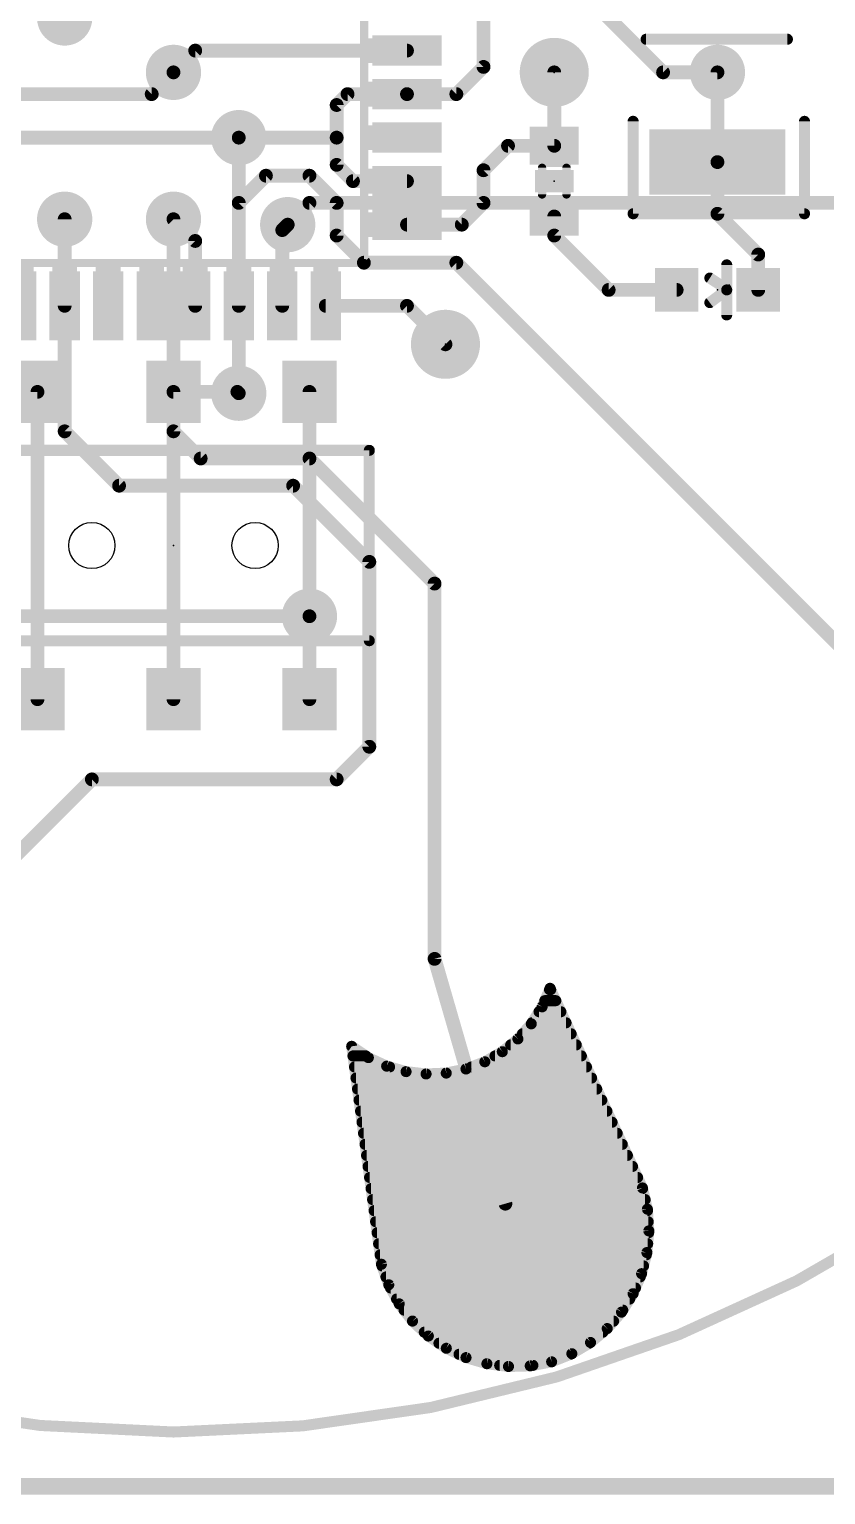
# Model space of a CAD drawing. Extents: x -26.2 to 26.2, y -26.2 to 26.2.
# Drawn here: x -2.65 to 11.99, y -26.15 to 0.79 of the extents above; entities that cross this region are included whole.
import ezdxf

# ---------------------------------------------------------------- set-up
doc = ezdxf.new("R2010")
doc.units = 0
for name, color, linetype in [('1', 12, 'CONTINUOUS'), ('16', 132, 'CONTINUOUS'), ('17', 110, 'CONTINUOUS'), ('18', 110, 'CONTINUOUS'), ('20', 53, 'CONTINUOUS'), ('21', 41, 'CONTINUOUS'), ('23', 53, 'CONTINUOUS'), ('24', 53, 'CONTINUOUS'), ('51', 53, 'CONTINUOUS')]:
    doc.layers.add(name, color=color, linetype=linetype)

# ---------------------------------------------------------------- blocks, each defined once
blk = doc.blocks.new('RECT')
blk.add_solid([(-0.5, -0.5), (0.5, -0.5), (-0.5, 0.5), (0.5, 0.5)])
blk = doc.blocks.new('PIE')
at = {"const_width": 0.5}
blk.add_lwpolyline([(0, -0.25, 1), (0, 0.25, 1), (0, -0.25)], format="xyb", dxfattribs=at)
blk = doc.blocks.new('ROUNDP')
at = {"const_width": 0.5}
blk.add_lwpolyline([(0, -0.25, 1), (0, 0.25, 1), (0, -0.25)], format="xyb", dxfattribs=at)
blk = doc.blocks.new('ROUNDV')
at = {"const_width": 0.5}
blk.add_lwpolyline([(0, -0.25, 1), (0, 0.25, 1), (0, -0.25)], format="xyb", dxfattribs=at)

msp = doc.modelspace()

# ---------------------------------------------------------------- linework, layer by layer
at = {"layer": '1'}
for points, const_width in [([(5.7, 0.1), (5.7, 2.2)], 0.254), ([(7.65, 1.35), (9, 0)], 0.254), ([(0, 0), (0.4, 0.4)], 0.254), ([(0.4, 0.4), (4.2926, 0.4)], 0.254), ([(0, 0), (-0.4, -0.4)], 0.254), ([(5.2, -0.4), (5.7, 0.1)], 0.254), ([(7, -1.35), (7, 0)], 0.254), ([(9, 0), (10, 0)], 0.254), ([(10, 0), (10, -1.65)], 0.254), ([(-0.4, -0.4), (-3, -0.4)], 0.254), ([(3, -0.6), (3.2, -0.4)], 0.254), ([(3, -1.2), (3, -0.6)], 0.254), ([(3.2, -0.4), (4.2926, -0.4)], 0.254), ([(4.2926, -0.4), (5.2, -0.4)], 0.254), ([(1.2, -1.2), (-4.2926, -1.2)], 0.254), ([(1.2, -1.2), (3, -1.2)], 0.254), ([(3, -1.2), (3, -1.7)], 0.254), ([(5.7, -1.8), (6.15, -1.35)], 0.254), ([(6.15, -1.35), (7, -1.35)], 0.254), ([(3, -1.7), (3.3, -2)], 0.254), ([(10, -1.65), (10, -2.6)], 0.254), ([(1.7, -1.9), (1.2, -2.4)], 0.254), ([(2.5, -1.9), (1.7, -1.9)], 0.254), ([(2.5, -1.9), (3, -2.4)], 0.254), ([(3.3, -2), (4.2926, -2)], 0.254), ([(5.7, -2.4), (5.7, -1.8)], 0.254), ([(1.2, -2.4), (1.2, -4.2926)], 0.254), ([(3, -2.4), (3, -3)], 0.254), ([(5.3, -2.8), (5.7, -2.4)], 0.254), ([(-2, -4.2926), (-2, -2.7)], 0.254), ([(0.4, -3.1), (0, -2.7)], 0.254), ([(2.1, -2.8), (2, -2.9)], 0.254), ([(4.2926, -2.8), (5.3, -2.8)], 0.254), ([(7, -2.65), (7, -3)], 0.254), ([(10, -2.6), (10.75, -3.35)], 0.254), ([(2, -2.9), (2, -4.2926)], 0.254), ([(3, -3), (3.5, -3.5)], 0.254), ([(7, -3), (8, -4)], 0.254), ([(0.4, -4.2926), (0.4, -3.1)], 0.254), ([(10.75, -3.35), (10.75, -4)], 0.254), ([(3.5, -3.5), (5.2, -3.5)], 0.254), ([(5.2, -3.5), (12.9, -11.2)], 0.254), ([(8, -4), (9.25, -4)], 0.254), ([(4.2926, -4.2926), (2.8, -4.2926)], 0.254), ([(5, -5), (4.2926, -4.2926)], 0.254), ([(-2.5, -5.875), (-4.925, -5.875)], 0.254), ([(-2.5, -5.875), (-2.5, -11.525)], 0.254), ([(0, -5.875), (0, -11.525)], 0.254), ([(1.175, -5.875), (0, -5.875)], 0.254), ([(1.2, -5.9), (1.175, -5.875)], 0.254), ([(2.5, -10), (2.5, -5.875)], 0.254), ([(2.5, -10), (2.5, -11.525)], 0.254), ([(6.9232, -16.8414), (6.7769, -17.1821)], 0.2032), ([(6.8256, -17.0688), (7.0284, -17.0688)], 0.2032), ([(6.9129, -16.8656), (6.9344, -16.8656)], 0.2032), ([(8.6218, -20.5123), (6.9232, -16.8414)], 0.2032), ([(6.7769, -17.1821), (6.5781, -17.4951)], 0.2032), ([(6.7198, -17.272), (7.1225, -17.272)], 0.2032), ([(6.5781, -17.4951), (6.332, -17.7725)], 0.2032), ([(6.5908, -17.4752), (7.2165, -17.4752)], 0.2032), ([(6.332, -17.7725), (6.0448, -18.007)], 0.2032), ([(6.1983, -17.8816), (7.4045, -17.8816)], 0.2032), ([(6.4155, -17.6784), (7.3105, -17.6784)], 0.2032), ([(3.5828, -18.1162), (3.276, -17.908)], 0.2032), ([(3.276, -17.908), (3.8228, -21.9156)], 0.2032), ([(3.3001, -18.0848), (3.5366, -18.0848)], 0.2032), ([(3.9189, -18.2728), (3.5828, -18.1162)], 0.2032), ([(6.0448, -18.007), (5.7239, -18.1927)], 0.2032), ([(5.9104, -18.0848), (7.4986, -18.0848)], 0.2032), ([(3.3278, -18.288), (3.9727, -18.288)], 0.2032), ([(4.2757, -18.3738), (3.9189, -18.2728)], 0.2032), ([(4.644, -18.4166), (4.2757, -18.3738)], 0.2032), ([(5.0144, -18.4002), (4.644, -18.4166)], 0.2032), ([(5.3775, -18.3249), (5.0144, -18.4002)], 0.2032), ([(5.7239, -18.1927), (5.3775, -18.3249)], 0.2032), ([(5.4742, -18.288), (7.5926, -18.288)], 0.2032), ([(3.3555, -18.4912), (7.6866, -18.4912)], 0.2032), ([(3.3833, -18.6944), (7.7806, -18.6944)], 0.2032), ([(3.411, -18.8976), (7.8747, -18.8976)], 0.2032), ([(3.4387, -19.1008), (7.9687, -19.1008)], 0.2032), ([(3.4664, -19.304), (8.0627, -19.304)], 0.2032), ([(3.4942, -19.5072), (8.1567, -19.5072)], 0.2032), ([(3.5219, -19.7104), (8.2508, -19.7104)], 0.2032), ([(3.5496, -19.9136), (8.3448, -19.9136)], 0.2032), ([(3.5773, -20.1168), (8.4388, -20.1168)], 0.2032), ([(3.6051, -20.32), (8.5328, -20.32)], 0.2032), ([(3.6328, -20.5232), (8.6243, -20.5232)], 0.2032), ([(8.7113, -20.9023), (8.6218, -20.5123)], 0.2032), ([(3.6605, -20.7264), (8.6709, -20.7264)], 0.2032), ([(3.6882, -20.9296), (8.7131, -20.9296)], 0.2032), ([(8.7386, -21.3016), (8.7113, -20.9023)], 0.2032), ([(3.716, -21.1328), (8.7271, -21.1328)], 0.2032), ([(3.7437, -21.336), (8.7356, -21.336)], 0.2032), ([(8.7032, -21.7002), (8.7386, -21.3016)], 0.2032), ([(3.7714, -21.5392), (8.7175, -21.5392)], 0.2032), ([(3.7991, -21.7424), (8.6926, -21.7424)], 0.2032), ([(3.8228, -21.9156), (3.9575, -22.2924)], 0.2032), ([(8.6058, -22.0884), (8.7032, -21.7002)], 0.2032), ([(3.8335, -21.9456), (8.6417, -21.9456)], 0.2032), ([(3.9062, -22.1488), (8.5801, -22.1488)], 0.2032), ([(8.449, -22.4566), (8.6058, -22.0884)], 0.2032), ([(3.9575, -22.2924), (4.1496, -22.6435)], 0.2032), ([(3.9901, -22.352), (8.4935, -22.352)], 0.2032), ([(8.2364, -22.7957), (8.449, -22.4566)], 0.2032), ([(4.1013, -22.5552), (8.3872, -22.5552)], 0.2032), ([(4.1496, -22.6435), (4.3942, -22.9603)], 0.2032), ([(4.2383, -22.7584), (8.2598, -22.7584)], 0.2032), ([(4.3942, -22.9603), (4.6854, -23.2349)], 0.2032), ([(4.3956, -22.9616), (8.0919, -22.9616)], 0.2032), ([(7.9735, -23.0974), (8.2364, -22.7957)], 0.2032), ([(4.611, -23.1648), (7.893, -23.1648)], 0.2032), ([(4.6854, -23.2349), (5.0159, -23.4606)], 0.2032), ([(7.6666, -23.3543), (7.9735, -23.0974)], 0.2032), ([(4.8803, -23.368), (7.6437, -23.368)], 0.2032), ([(5.0159, -23.4606), (5.3776, -23.6317)], 0.2032), ([(7.3233, -23.56), (7.6666, -23.3543)], 0.2032), ([(5.2497, -23.5712), (7.2954, -23.5712)], 0.2032), ([(5.3776, -23.6317), (5.7617, -23.7442)], 0.2032), ([(5.7617, -23.7442), (6.1587, -23.7952)], 0.2032), ([(5.9965, -23.7744), (6.6072, -23.7744)], 0.2032), ([(6.1587, -23.7952), (6.5587, -23.7835)], 0.2032), ([(6.5587, -23.7835), (6.952, -23.7094)], 0.2032), ([(6.952, -23.7094), (7.3233, -23.56)], 0.2032)]:
    msp.add_lwpolyline(points, dxfattribs=dict(at, const_width=const_width))
for points, const_width in [([(0.4, 0.4635, 1), (0.4, 0.3365)], 0.127), ([(0.4449, 0.3551, 1), (0.3551, 0.4449)], 0.127), ([(4.2926, 0.3365, 1), (4.2926, 0.4635)], 0.127), ([(-0.0449, 0.0449, 1), (0.0449, -0.0449)], 0.127), ([(0.0449, -0.0449, 1), (-0.0449, 0.0449)], 0.127), ([(5.6365, 0.1, 1), (5.7635, 0.1)], 0.127), ([(5.7449, 0.0551, 1), (5.6551, 0.1449)], 0.127), ([(7.0635, 0, 1), (6.9365, 0)], 0.127), ([(9, 0.0635, 1), (9, -0.0635)], 0.127), ([(8.9551, -0.0449, 1), (9.0449, 0.0449)], 0.127), ([(10.0635, 0, 1), (9.9365, 0)], 0.127), ([(10, -0.0635, 1), (10, 0.0635)], 0.127), ([(-0.4449, -0.3551, 1), (-0.3551, -0.4449)], 0.127), ([(-0.4, -0.4635, 1), (-0.4, -0.3365)], 0.127), ([(3.0635, -0.6, 1), (2.9365, -0.6)], 0.127), ([(2.9551, -0.5551, 1), (3.0449, -0.6449)], 0.127), ([(3.2, -0.3365, 1), (3.2, -0.4635)], 0.127), ([(3.2449, -0.4449, 1), (3.1551, -0.3551)], 0.127), ([(4.2926, -0.3365, 1), (4.2926, -0.4635)], 0.127), ([(4.2926, -0.4635, 1), (4.2926, -0.3365)], 0.127), ([(5.1551, -0.3551, 1), (5.2449, -0.4449)], 0.127), ([(5.2, -0.4635, 1), (5.2, -0.3365)], 0.127), ([(1.2, -1.1365, 1), (1.2, -1.2635)], 0.127), ([(1.2, -1.2635, 1), (1.2, -1.1365)], 0.127), ([(3.0635, -1.2, 1), (2.9365, -1.2)], 0.127), ([(3, -1.2635, 1), (3, -1.1365)], 0.127), ([(2.9365, -1.2, 1), (3.0635, -1.2)], 0.127), ([(6.15, -1.2865, 1), (6.15, -1.4135)], 0.127), ([(6.1949, -1.3949, 1), (6.1051, -1.3051)], 0.127), ([(6.9365, -1.35, 1), (7.0635, -1.35)], 0.127), ([(7, -1.4135, 1), (7, -1.2865)], 0.127), ([(3.0449, -1.6551, 1), (2.9551, -1.7449)], 0.127), ([(10.0635, -1.65, 1), (9.9365, -1.65)], 0.127), ([(9.9365, -1.65, 1), (10.0635, -1.65)], 0.127), ([(1.7, -1.8365, 1), (1.7, -1.9635)], 0.127), ([(1.7449, -1.9449, 1), (1.6551, -1.8551)], 0.127), ([(2.5449, -1.8551, 1), (2.4551, -1.9449)], 0.127), ([(2.5, -1.9635, 1), (2.5, -1.8365)], 0.127), ([(2.9365, -1.7, 1), (3.0635, -1.7)], 0.127), ([(3.3, -1.9365, 1), (3.3, -2.0635)], 0.127), ([(4.2926, -2.0635, 1), (4.2926, -1.9365)], 0.127), ([(5.7635, -1.8, 1), (5.6365, -1.8)], 0.127), ([(5.6551, -1.7551, 1), (5.7449, -1.8449)], 0.127), ([(3.2551, -2.0449, 1), (3.3449, -1.9551)], 0.127), ([(1.2635, -2.4, 1), (1.1365, -2.4)], 0.127), ([(1.1551, -2.3551, 1), (1.2449, -2.4449)], 0.127), ([(3.0635, -2.4, 1), (2.9365, -2.4)], 0.127), ([(2.9551, -2.4449, 1), (3.0449, -2.3551)], 0.127), ([(5.6365, -2.4, 1), (5.7635, -2.4)], 0.127), ([(5.7449, -2.4449, 1), (5.6551, -2.3551)], 0.127), ([(-1.9365, -2.7, 1), (-2.0635, -2.7)], 0.127), ([(0.0449, -2.6551, 1), (-0.0449, -2.7449)], 0.127), ([(2.1449, -2.8449, 1), (2.0551, -2.7551)], 0.127), ([(4.2926, -2.7365, 1), (4.2926, -2.8635)], 0.127), ([(5.2551, -2.7551, 1), (5.3449, -2.8449)], 0.127), ([(5.3, -2.8635, 1), (5.3, -2.7365)], 0.127), ([(7.0635, -2.65, 1), (6.9365, -2.65)], 0.127), ([(10.0449, -2.5551, 1), (9.9551, -2.6449)], 0.127), ([(9.9365, -2.6, 1), (10.0635, -2.6)], 0.127), ([(2.0635, -2.9, 1), (1.9365, -2.9)], 0.127), ([(1.9551, -2.8551, 1), (2.0449, -2.9449)], 0.127), ([(3.0449, -2.9551, 1), (2.9551, -3.0449)], 0.127), ([(2.9365, -3, 1), (3.0635, -3)], 0.127), ([(7.0449, -2.9551, 1), (6.9551, -3.0449)], 0.127), ([(6.9365, -3, 1), (7.0635, -3)], 0.127), ([(0.4635, -3.1, 1), (0.3365, -3.1)], 0.127), ([(0.3551, -3.1449, 1), (0.4449, -3.0551)], 0.127), ([(10.8135, -3.35, 1), (10.6865, -3.35)], 0.127), ([(3.5, -3.4365, 1), (3.5, -3.5635)], 0.127), ([(3.4551, -3.5449, 1), (3.5449, -3.4551)], 0.127), ([(5.2449, -3.4551, 1), (5.1551, -3.5449)], 0.127), ([(5.2, -3.5635, 1), (5.2, -3.4365)], 0.127), ([(10.7051, -3.3949, 1), (10.7949, -3.3051)], 0.127), ([(8, -3.9365, 1), (8, -4.0635)], 0.127), ([(7.9551, -4.0449, 1), (8.0449, -3.9551)], 0.127), ([(9.25, -4.0635, 1), (9.25, -3.9365)], 0.127), ([(10.6865, -4, 1), (10.8135, -4)], 0.127), ([(-2.0635, -4.2926, 1), (-1.9365, -4.2926)], 0.127), ([(0.3365, -4.2926, 1), (0.4635, -4.2926)], 0.127), ([(1.1365, -4.2926, 1), (1.2635, -4.2926)], 0.127), ([(1.9365, -4.2926, 1), (2.0635, -4.2926)], 0.127), ([(2.8, -4.2291, 1), (2.8, -4.3561)], 0.127), ([(4.3375, -4.2477, 1), (4.2477, -4.3375)], 0.127), ([(4.2926, -4.3561, 1), (4.2926, -4.2291)], 0.127), ([(4.9551, -5.0449, 1), (5.0449, -4.9551)], 0.127), ([(-2.4365, -5.875, 1), (-2.5635, -5.875)], 0.127), ([(-2.5, -5.9385, 1), (-2.5, -5.8115)], 0.127), ([(0.0635, -5.875, 1), (-0.0635, -5.875)], 0.127), ([(0, -5.8115, 1), (0, -5.9385)], 0.127), ([(1.2199, -5.8301, 1), (1.1301, -5.9199)], 0.127), ([(1.1551, -5.9449, 1), (1.2449, -5.8551)], 0.127), ([(1.175, -5.9385, 1), (1.175, -5.8115)], 0.127), ([(2.5635, -5.875, 1), (2.4365, -5.875)], 0.127), ([(2.5635, -10, 1), (2.4365, -10)], 0.127), ([(2.4365, -10, 1), (2.5635, -10)], 0.127), ([(-2.5635, -11.525, 1), (-2.4365, -11.525)], 0.127), ([(-0.0635, -11.525, 1), (0.0635, -11.525)], 0.127), ([(2.4365, -11.525, 1), (2.5635, -11.525)], 0.127), ([(6.8256, -17.018, 1), (6.8256, -17.1196)], 0.1016), ([(6.9129, -16.8148, 1), (6.9129, -16.9164)], 0.1016), ([(6.9693, -16.8201, 1), (6.8771, -16.8628)], 0.1016), ([(6.9699, -16.8615, 1), (6.8766, -16.8214)], 0.1016), ([(6.9344, -16.9164, 1), (6.9344, -16.8148)], 0.1016), ([(7.0284, -17.1196, 1), (7.0284, -17.018)], 0.1016), ([(6.7198, -17.2212, 1), (6.7198, -17.3228)], 0.1016), ([(6.7302, -17.1621, 1), (6.8236, -17.2022)], 0.1016), ([(6.8198, -17.2094, 1), (6.734, -17.1549)], 0.1016), ([(7.1225, -17.3228, 1), (7.1225, -17.2212)], 0.1016), ([(6.5353, -17.4679, 1), (6.621, -17.5224)], 0.1016), ([(6.5908, -17.4244, 1), (6.5908, -17.526)], 0.1016), ([(6.6161, -17.5289, 1), (6.5401, -17.4614)], 0.1016), ([(7.2165, -17.526, 1), (7.2165, -17.4244)], 0.1016), ([(6.1983, -17.8308, 1), (6.1983, -17.9324)], 0.1016), ([(6.294, -17.7387, 1), (6.37, -17.8062)], 0.1016), ([(6.3641, -17.8118, 1), (6.2999, -17.7331)], 0.1016), ([(6.4155, -17.6276, 1), (6.4155, -17.7292)], 0.1016), ([(7.3105, -17.7292, 1), (7.3105, -17.6276)], 0.1016), ([(7.4045, -17.9324, 1), (7.4045, -17.8308)], 0.1016), ([(3.3045, -17.8659, 1), (3.2474, -17.95)], 0.1016), ([(3.3263, -17.9011, 1), (3.2256, -17.9148)], 0.1016), ([(3.3001, -18.034, 1), (3.3001, -18.1356)], 0.1016), ([(3.6043, -18.0701, 1), (3.5613, -18.1622)], 0.1016), ([(3.5366, -18.1356, 1), (3.5366, -18.034)], 0.1016), ([(3.5543, -18.1582, 1), (3.6113, -18.0741)], 0.1016), ([(5.9104, -18.034, 1), (5.9104, -18.1356)], 0.1016), ([(6.0127, -17.9676, 1), (6.0769, -18.0463)], 0.1016), ([(6.0703, -18.051, 1), (6.0194, -17.963)], 0.1016), ([(7.4986, -18.1356, 1), (7.4986, -18.034)], 0.1016), ([(3.3278, -18.2372, 1), (3.3278, -18.3388)], 0.1016), ([(3.9327, -18.2239, 1), (3.9051, -18.3216)], 0.1016), ([(3.8974, -18.3188, 1), (3.9403, -18.2267)], 0.1016), ([(3.9727, -18.3388, 1), (3.9727, -18.2372)], 0.1016), ([(4.2815, -18.3233, 1), (4.2698, -18.4242)], 0.1016), ([(4.2618, -18.4227, 1), (4.2895, -18.3249)], 0.1016), ([(4.6417, -18.3659, 1), (4.6462, -18.4674)], 0.1016), ([(4.6381, -18.4671, 1), (4.6498, -18.3662)], 0.1016), ([(5.0041, -18.3505, 1), (5.0247, -18.4499)], 0.1016), ([(5.0166, -18.4509, 1), (5.0121, -18.3494)], 0.1016), ([(5.3594, -18.2775, 1), (5.3956, -18.3724)], 0.1016), ([(5.3878, -18.3747, 1), (5.3671, -18.2752)], 0.1016), ([(5.4742, -18.2372, 1), (5.4742, -18.3388)], 0.1016), ([(5.6984, -18.1488, 1), (5.7493, -18.2367)], 0.1016), ([(5.742, -18.2402, 1), (5.7058, -18.1453)], 0.1016), ([(7.5926, -18.3388, 1), (7.5926, -18.2372)], 0.1016), ([(3.3555, -18.4404, 1), (3.3555, -18.542)], 0.1016), ([(7.6866, -18.542, 1), (7.6866, -18.4404)], 0.1016), ([(3.3833, -18.6436, 1), (3.3833, -18.7452)], 0.1016), ([(3.411, -18.8468, 1), (3.411, -18.9484)], 0.1016), ([(7.7806, -18.7452, 1), (7.7806, -18.6436)], 0.1016), ([(7.8747, -18.9484, 1), (7.8747, -18.8468)], 0.1016), ([(3.4387, -19.05, 1), (3.4387, -19.1516)], 0.1016), ([(7.9687, -19.1516, 1), (7.9687, -19.05)], 0.1016), ([(3.4664, -19.2532, 1), (3.4664, -19.3548)], 0.1016), ([(8.0627, -19.3548, 1), (8.0627, -19.2532)], 0.1016), ([(3.4942, -19.4564, 1), (3.4942, -19.558)], 0.1016), ([(3.5219, -19.6596, 1), (3.5219, -19.7612)], 0.1016), ([(8.1567, -19.558, 1), (8.1567, -19.4564)], 0.1016), ([(8.2508, -19.7612, 1), (8.2508, -19.6596)], 0.1016), ([(3.5496, -19.8628, 1), (3.5496, -19.9644)], 0.1016), ([(8.3448, -19.9644, 1), (8.3448, -19.8628)], 0.1016), ([(3.5773, -20.066, 1), (3.5773, -20.1676)], 0.1016), ([(8.4388, -20.1676, 1), (8.4388, -20.066)], 0.1016), ([(3.6051, -20.2692, 1), (3.6051, -20.3708)], 0.1016), ([(3.6328, -20.4724, 1), (3.6328, -20.574)], 0.1016), ([(8.5328, -20.3708, 1), (8.5328, -20.2692)], 0.1016), ([(8.6713, -20.5009, 1), (8.5723, -20.5236)], 0.1016), ([(8.5757, -20.5336, 1), (8.6679, -20.4909)], 0.1016), ([(8.6243, -20.574, 1), (8.6243, -20.4724)], 0.1016), ([(3.6605, -20.6756, 1), (3.6605, -20.7772)], 0.1016), ([(8.6709, -20.7772, 1), (8.6709, -20.6756)], 0.1016), ([(3.6882, -20.8788, 1), (3.6882, -20.9804)], 0.1016), ([(8.7619, -20.8989, 1), (8.6606, -20.9058)], 0.1016), ([(8.6617, -20.9137, 1), (8.7608, -20.891)], 0.1016), ([(8.7131, -20.9804, 1), (8.7131, -20.8788)], 0.1016), ([(3.716, -21.082, 1), (3.716, -21.1836)], 0.1016), ([(3.7437, -21.2852, 1), (3.7437, -21.3868)], 0.1016), ([(8.6879, -21.3051, 1), (8.7893, -21.2981)], 0.1016), ([(8.7892, -21.3061, 1), (8.688, -21.2971)], 0.1016), ([(8.7271, -21.1836, 1), (8.7271, -21.082)], 0.1016), ([(8.7356, -21.3868, 1), (8.7356, -21.2852)], 0.1016), ([(3.7714, -21.4884, 1), (3.7714, -21.59)], 0.1016), ([(8.7175, -21.59, 1), (8.7175, -21.4884)], 0.1016), ([(3.7991, -21.6916, 1), (3.7991, -21.7932)], 0.1016), ([(3.8706, -21.8985, 1), (3.7749, -21.9327)], 0.1016), ([(8.6526, -21.6957, 1), (8.7538, -21.7047)], 0.1016), ([(8.7525, -21.7126, 1), (8.6539, -21.6879)], 0.1016), ([(8.6926, -21.7932, 1), (8.6926, -21.6916)], 0.1016), ([(3.7724, -21.9225, 1), (3.8731, -21.9087)], 0.1016), ([(3.8335, -21.8948, 1), (3.8335, -21.9964)], 0.1016), ([(3.9062, -22.098, 1), (3.9062, -22.1996)], 0.1016), ([(8.5566, -22.0761, 1), (8.6551, -22.1008)], 0.1016), ([(8.6526, -22.1083, 1), (8.5591, -22.0685)], 0.1016), ([(8.5801, -22.1996, 1), (8.5801, -22.098)], 0.1016), ([(8.6417, -21.9964, 1), (8.6417, -21.8948)], 0.1016), ([(4.0021, -22.268, 1), (3.913, -22.3168)], 0.1016), ([(3.9097, -22.3095, 1), (4.0054, -22.2753)], 0.1016), ([(3.9901, -22.3012, 1), (3.9901, -22.4028)], 0.1016), ([(8.492, -22.4836, 1), (8.4059, -22.4296)], 0.1016), ([(8.4935, -22.4028, 1), (8.4935, -22.3012)], 0.1016), ([(4.1013, -22.5044, 1), (4.1013, -22.606)], 0.1016), ([(4.1898, -22.6125, 1), (4.1094, -22.6746)], 0.1016), ([(4.105, -22.6679, 1), (4.1941, -22.6192)], 0.1016), ([(8.3872, -22.606, 1), (8.3872, -22.5044)], 0.1016), ([(8.4022, -22.4367, 1), (8.4957, -22.4765)], 0.1016), ([(4.2383, -22.7076, 1), (4.2383, -22.8092)], 0.1016), ([(4.4291, -22.9233, 1), (4.3593, -22.9973)], 0.1016), ([(4.3956, -22.9108, 1), (4.3956, -23.0124)], 0.1016), ([(4.354, -22.9914, 1), (4.4344, -22.9292)], 0.1016), ([(8.0919, -23.0124, 1), (8.0919, -22.9108)], 0.1016), ([(8.1934, -22.7688, 1), (8.2795, -22.8227)], 0.1016), ([(8.2747, -22.8291, 1), (8.1981, -22.7624)], 0.1016), ([(8.2598, -22.8092, 1), (8.2598, -22.7076)], 0.1016), ([(4.611, -23.114, 1), (4.611, -23.2156)], 0.1016), ([(4.714, -23.1929, 1), (4.6567, -23.2768)], 0.1016), ([(4.6505, -23.2718, 1), (4.7202, -23.1979)], 0.1016), ([(7.893, -23.2156, 1), (7.893, -23.114)], 0.1016), ([(7.9352, -23.0641, 1), (8.0118, -23.1308)], 0.1016), ([(8.0061, -23.1364, 1), (7.9409, -23.0585)], 0.1016), ([(4.8803, -23.3172, 1), (4.8803, -23.4188)], 0.1016), ([(5.0376, -23.4146, 1), (4.9942, -23.5065)], 0.1016), ([(4.9872, -23.5025, 1), (5.0445, -23.4186)], 0.1016), ([(7.634, -23.3153, 1), (7.6992, -23.3932)], 0.1016), ([(7.6927, -23.3979, 1), (7.6405, -23.3107)], 0.1016), ([(7.6437, -23.4188, 1), (7.6437, -23.3172)], 0.1016), ([(5.2497, -23.5204, 1), (5.2497, -23.622)], 0.1016), ([(5.3919, -23.583, 1), (5.3634, -23.6805)], 0.1016), ([(5.3559, -23.6777, 1), (5.3994, -23.5858)], 0.1016), ([(5.7682, -23.6938, 1), (5.7552, -23.7946)], 0.1016), ([(5.7474, -23.793, 1), (5.776, -23.6955)], 0.1016), ([(5.9965, -23.7236, 1), (5.9965, -23.8252)], 0.1016), ([(6.1572, -23.7445, 1), (6.1602, -23.846)], 0.1016), ([(6.1522, -23.8456, 1), (6.1651, -23.7449)], 0.1016), ([(6.5493, -23.7336, 1), (6.5681, -23.8335)], 0.1016), ([(6.5602, -23.8343, 1), (6.5572, -23.7328)], 0.1016), ([(6.6072, -23.8252, 1), (6.6072, -23.7236)], 0.1016), ([(6.933, -23.6623, 1), (6.971, -23.7565)], 0.1016), ([(6.9614, -23.7593, 1), (6.9426, -23.6595)], 0.1016), ([(7.2972, -23.5164, 1), (7.3494, -23.6035)], 0.1016), ([(7.2954, -23.622, 1), (7.2954, -23.5204)], 0.1016), ([(7.3422, -23.6071, 1), (7.3043, -23.5128)], 0.1016)]:
    msp.add_lwpolyline(points, format="xyb", dxfattribs=dict(at, const_width=const_width))
at = {"layer": '16'}
for points, const_width in [([(1.2, -1.2), (1.2, -5.9)], 0.254), ([(2.5, -2.4), (2.1, -2.8)], 0.254), ([(2.5, -2.4), (16.764, -2.4)], 0.254), ([(-2, -2.7), (-2, -6.6)], 0.254), ([(0, -2.7), (0, -6.6)], 0.254), ([(-2, -6.6), (-1, -7.6)], 0.254), ([(0, -6.6), (0.5, -7.1)], 0.254), ([(0.5, -7.1), (2.5, -7.1)], 0.254), ([(2.5, -7.1), (4.8, -9.4)], 0.254), ([(-1, -7.6), (2.2, -7.6)], 0.254), ([(2.2, -7.6), (3.6, -9)], 0.254), ([(3.6, -9), (3.6, -12.4)], 0.254), ([(4.8, -9.4), (4.8, -16.3)], 0.254), ([(-5, -10), (2.5, -10)], 0.254), ([(3.6, -12.4), (3, -13)], 0.254), ([(-1.5, -13), (-4.8, -16.3)], 0.254), ([(3, -13), (-1.5, -13)], 0.254), ([(4.8, -16.3), (6.1016, -20.8012)], 0.254), ([(6.7769, -17.1821), (6.9232, -16.8414)], 0.2032), ([(6.8256, -17.0688), (7.0284, -17.0688)], 0.2032), ([(6.9128, -16.8656), (6.9344, -16.8656)], 0.2032), ([(6.9232, -16.8414), (8.6218, -20.5123)], 0.2032), ([(6.5781, -17.4951), (6.7769, -17.1821)], 0.2032), ([(6.7198, -17.272), (7.1225, -17.272)], 0.2032), ([(6.332, -17.7725), (6.5781, -17.4951)], 0.2032), ([(6.5908, -17.4752), (7.2165, -17.4752)], 0.2032), ([(6.0448, -18.007), (6.332, -17.7725)], 0.2032), ([(6.1983, -17.8816), (7.4045, -17.8816)], 0.2032), ([(6.4155, -17.6784), (7.3105, -17.6784)], 0.2032), ([(3.276, -17.908), (3.5828, -18.1162)], 0.2032), ([(3.8228, -21.9156), (3.276, -17.908)], 0.2032), ([(3.3001, -18.0848), (3.5366, -18.0848)], 0.2032), ([(3.5828, -18.1162), (3.9189, -18.2728)], 0.2032), ([(5.7239, -18.1927), (6.0448, -18.007)], 0.2032), ([(5.9104, -18.0848), (7.4986, -18.0848)], 0.2032), ([(3.3278, -18.288), (3.9727, -18.288)], 0.2032), ([(3.9189, -18.2728), (4.2757, -18.3738)], 0.2032), ([(4.2757, -18.3738), (4.644, -18.4166)], 0.2032), ([(4.644, -18.4166), (5.0144, -18.4002)], 0.2032), ([(5.0144, -18.4002), (5.3775, -18.3249)], 0.2032), ([(5.3775, -18.3249), (5.7239, -18.1927)], 0.2032), ([(5.4742, -18.288), (7.5926, -18.288)], 0.2032), ([(3.3555, -18.4912), (7.6866, -18.4912)], 0.2032), ([(3.3833, -18.6944), (7.7806, -18.6944)], 0.2032), ([(3.411, -18.8976), (7.8747, -18.8976)], 0.2032), ([(3.4387, -19.1008), (7.9687, -19.1008)], 0.2032), ([(3.4664, -19.304), (8.0627, -19.304)], 0.2032), ([(3.4942, -19.5072), (8.1567, -19.5072)], 0.2032), ([(3.5219, -19.7104), (8.2507, -19.7104)], 0.2032), ([(3.5496, -19.9136), (8.3448, -19.9136)], 0.2032), ([(3.5773, -20.1168), (8.4388, -20.1168)], 0.2032), ([(3.6051, -20.32), (8.5328, -20.32)], 0.2032), ([(3.6328, -20.5232), (8.6243, -20.5232)], 0.2032), ([(8.6218, -20.5123), (8.7113, -20.9023)], 0.2032), ([(3.6605, -20.7264), (8.6709, -20.7264)], 0.2032), ([(3.6882, -20.9296), (8.7131, -20.9296)], 0.2032), ([(8.7113, -20.9023), (8.7386, -21.3016)], 0.2032), ([(3.716, -21.1328), (8.7271, -21.1328)], 0.2032), ([(3.7437, -21.336), (8.7356, -21.336)], 0.2032), ([(8.7386, -21.3016), (8.7032, -21.7003)], 0.2032), ([(3.7714, -21.5392), (8.7175, -21.5392)], 0.2032), ([(3.7991, -21.7424), (8.6927, -21.7424)], 0.2032), ([(3.9575, -22.2924), (3.8228, -21.9156)], 0.2032), ([(8.7032, -21.7003), (8.6059, -22.0885)], 0.2032), ([(3.8335, -21.9456), (8.6417, -21.9456)], 0.2032), ([(3.9062, -22.1488), (8.5802, -22.1488)], 0.2032), ([(8.6059, -22.0885), (8.449, -22.4566)], 0.2032), ([(4.1496, -22.6435), (3.9575, -22.2924)], 0.2032), ([(3.9901, -22.352), (8.4936, -22.352)], 0.2032), ([(8.449, -22.4566), (8.2365, -22.7958)], 0.2032), ([(4.1013, -22.5552), (8.3872, -22.5552)], 0.2032), ([(4.3942, -22.9603), (4.1496, -22.6435)], 0.2032), ([(4.2383, -22.7584), (8.2599, -22.7584)], 0.2032), ([(4.6854, -23.2349), (4.3942, -22.9603)], 0.2032), ([(4.3956, -22.9616), (8.0919, -22.9616)], 0.2032), ([(8.2365, -22.7958), (7.9735, -23.0975)], 0.2032), ([(4.6111, -23.1648), (7.893, -23.1648)], 0.2032), ([(5.0159, -23.4605), (4.6854, -23.2349)], 0.2032), ([(7.9735, -23.0975), (7.6666, -23.3543)], 0.2032), ([(4.8804, -23.368), (7.6437, -23.368)], 0.2032), ([(5.3777, -23.6317), (5.0159, -23.4605)], 0.2032), ([(7.6666, -23.3543), (7.3233, -23.56)], 0.2032), ([(5.2498, -23.5712), (7.2954, -23.5712)], 0.2032), ([(5.7617, -23.7442), (5.3777, -23.6317)], 0.2032), ([(6.1587, -23.7952), (5.7617, -23.7442)], 0.2032), ([(5.9967, -23.7744), (6.6072, -23.7744)], 0.2032), ([(6.5587, -23.7835), (6.1587, -23.7952)], 0.2032), ([(6.952, -23.7094), (6.5587, -23.7835)], 0.2032), ([(7.3233, -23.56), (6.952, -23.7094)], 0.2032), ([(26, -26), (-26, -26)], 0.3048)]:
    msp.add_lwpolyline(points, dxfattribs=dict(at, const_width=const_width))
for points, const_width in [([(1.2635, -1.2, 1), (1.1365, -1.2)], 0.127), ([(2.5, -2.3365, 1), (2.5, -2.4635)], 0.127), ([(2.5449, -2.4449, 1), (2.4551, -2.3551)], 0.127), ([(-1.9365, -2.7, 1), (-2.0635, -2.7)], 0.127), ([(0.0635, -2.7, 1), (-0.0635, -2.7)], 0.127), ([(2.0551, -2.7551, 1), (2.1449, -2.8449)], 0.127), ([(1.1365, -5.9, 1), (1.2635, -5.9)], 0.127), ([(-1.9551, -6.5551, 1), (-2.0449, -6.6449)], 0.127), ([(-2.0635, -6.6, 1), (-1.9365, -6.6)], 0.127), ([(0.0449, -6.5551, 1), (-0.0449, -6.6449)], 0.127), ([(-0.0635, -6.6, 1), (0.0635, -6.6)], 0.127), ([(0.5, -7.0365, 1), (0.5, -7.1635)], 0.127), ([(0.4551, -7.1449, 1), (0.5449, -7.0551)], 0.127), ([(2.5449, -7.0551, 1), (2.4551, -7.1449)], 0.127), ([(2.5, -7.1635, 1), (2.5, -7.0365)], 0.127), ([(-1, -7.5365, 1), (-1, -7.6635)], 0.127), ([(-1.0449, -7.6449, 1), (-0.9551, -7.5551)], 0.127), ([(2.2449, -7.5551, 1), (2.1551, -7.6449)], 0.127), ([(2.2, -7.6635, 1), (2.2, -7.5365)], 0.127), ([(3.6635, -9, 1), (3.5365, -9)], 0.127), ([(3.5551, -9.0449, 1), (3.6449, -8.9551)], 0.127), ([(4.8635, -9.4, 1), (4.7365, -9.4)], 0.127), ([(4.7551, -9.4449, 1), (4.8449, -9.3551)], 0.127), ([(2.5, -10.0635, 1), (2.5, -9.9365)], 0.127), ([(3.5365, -12.4, 1), (3.6635, -12.4)], 0.127), ([(3.6449, -12.4449, 1), (3.5551, -12.3551)], 0.127), ([(-1.5, -12.9365, 1), (-1.5, -13.0635)], 0.127), ([(-1.4551, -13.0449, 1), (-1.5449, -12.9551)], 0.127), ([(2.9551, -12.9551, 1), (3.0449, -13.0449)], 0.127), ([(3, -13.0635, 1), (3, -12.9365)], 0.127), ([(4.861, -16.2824, 1), (4.739, -16.3176)], 0.127), ([(4.7365, -16.3, 1), (4.8635, -16.3)], 0.127), ([(6.8256, -17.018, 1), (6.8256, -17.1196)], 0.1016), ([(6.9128, -16.8148, 1), (6.9128, -16.9164)], 0.1016), ([(6.9693, -16.8201, 1), (6.8771, -16.8628)], 0.1016), ([(6.9699, -16.8615, 1), (6.8766, -16.8214)], 0.1016), ([(6.9344, -16.9164, 1), (6.9344, -16.8148)], 0.1016), ([(7.0284, -17.1196, 1), (7.0284, -17.018)], 0.1016), ([(6.7198, -17.2212, 1), (6.7198, -17.3228)], 0.1016), ([(6.7302, -17.1621, 1), (6.8236, -17.2022)], 0.1016), ([(6.8198, -17.2094, 1), (6.734, -17.1549)], 0.1016), ([(7.1225, -17.3228, 1), (7.1225, -17.2212)], 0.1016), ([(6.5353, -17.4679, 1), (6.621, -17.5224)], 0.1016), ([(6.5908, -17.4244, 1), (6.5908, -17.526)], 0.1016), ([(6.6161, -17.5289, 1), (6.5401, -17.4614)], 0.1016), ([(7.2165, -17.526, 1), (7.2165, -17.4244)], 0.1016), ([(6.1983, -17.8308, 1), (6.1983, -17.9324)], 0.1016), ([(6.294, -17.7387, 1), (6.37, -17.8062)], 0.1016), ([(6.3641, -17.8118, 1), (6.2999, -17.7331)], 0.1016), ([(6.4155, -17.6276, 1), (6.4155, -17.7292)], 0.1016), ([(7.3105, -17.7292, 1), (7.3105, -17.6276)], 0.1016), ([(7.4045, -17.9324, 1), (7.4045, -17.8308)], 0.1016), ([(3.3045, -17.8659, 1), (3.2474, -17.95)], 0.1016), ([(3.3263, -17.9011, 1), (3.2256, -17.9148)], 0.1016), ([(3.3001, -18.034, 1), (3.3001, -18.1356)], 0.1016), ([(3.6043, -18.0701, 1), (3.5613, -18.1622)], 0.1016), ([(3.5366, -18.1356, 1), (3.5366, -18.034)], 0.1016), ([(3.5543, -18.1582, 1), (3.6113, -18.0741)], 0.1016), ([(5.9104, -18.034, 1), (5.9104, -18.1356)], 0.1016), ([(6.0127, -17.9676, 1), (6.0769, -18.0463)], 0.1016), ([(6.0703, -18.051, 1), (6.0194, -17.963)], 0.1016), ([(7.4986, -18.1356, 1), (7.4986, -18.034)], 0.1016), ([(3.3278, -18.2372, 1), (3.3278, -18.3388)], 0.1016), ([(3.9327, -18.2239, 1), (3.9051, -18.3216)], 0.1016), ([(3.8974, -18.3188, 1), (3.9403, -18.2267)], 0.1016), ([(3.9727, -18.3388, 1), (3.9727, -18.2372)], 0.1016), ([(4.2815, -18.3233, 1), (4.2698, -18.4242)], 0.1016), ([(4.2618, -18.4227, 1), (4.2895, -18.3249)], 0.1016), ([(4.6417, -18.3659, 1), (4.6462, -18.4674)], 0.1016), ([(4.6381, -18.4671, 1), (4.6498, -18.3662)], 0.1016), ([(5.0041, -18.3505, 1), (5.0247, -18.4499)], 0.1016), ([(5.0166, -18.4509, 1), (5.0121, -18.3494)], 0.1016), ([(5.3594, -18.2775, 1), (5.3956, -18.3724)], 0.1016), ([(5.3878, -18.3747, 1), (5.3671, -18.2752)], 0.1016), ([(5.4742, -18.2372, 1), (5.4742, -18.3388)], 0.1016), ([(5.6984, -18.1488, 1), (5.7493, -18.2367)], 0.1016), ([(5.742, -18.2402, 1), (5.7058, -18.1453)], 0.1016), ([(7.5926, -18.3388, 1), (7.5926, -18.2372)], 0.1016), ([(3.3555, -18.4404, 1), (3.3555, -18.542)], 0.1016), ([(7.6866, -18.542, 1), (7.6866, -18.4404)], 0.1016), ([(3.3833, -18.6436, 1), (3.3833, -18.7452)], 0.1016), ([(3.411, -18.8468, 1), (3.411, -18.9484)], 0.1016), ([(7.7806, -18.7452, 1), (7.7806, -18.6436)], 0.1016), ([(7.8747, -18.9484, 1), (7.8747, -18.8468)], 0.1016), ([(3.4387, -19.05, 1), (3.4387, -19.1516)], 0.1016), ([(7.9687, -19.1516, 1), (7.9687, -19.05)], 0.1016), ([(3.4664, -19.2532, 1), (3.4664, -19.3548)], 0.1016), ([(8.0627, -19.3548, 1), (8.0627, -19.2532)], 0.1016), ([(3.4942, -19.4564, 1), (3.4942, -19.558)], 0.1016), ([(3.5219, -19.6596, 1), (3.5219, -19.7612)], 0.1016), ([(8.1567, -19.558, 1), (8.1567, -19.4564)], 0.1016), ([(8.2507, -19.7612, 1), (8.2507, -19.6596)], 0.1016), ([(3.5496, -19.8628, 1), (3.5496, -19.9644)], 0.1016), ([(8.3448, -19.9644, 1), (8.3448, -19.8628)], 0.1016), ([(3.5773, -20.066, 1), (3.5773, -20.1676)], 0.1016), ([(8.4388, -20.1676, 1), (8.4388, -20.066)], 0.1016), ([(3.6051, -20.2692, 1), (3.6051, -20.3708)], 0.1016), ([(3.6328, -20.4724, 1), (3.6328, -20.574)], 0.1016), ([(8.5328, -20.3708, 1), (8.5328, -20.2692)], 0.1016), ([(8.6713, -20.5009, 1), (8.5723, -20.5236)], 0.1016), ([(8.5757, -20.5336, 1), (8.6679, -20.4909)], 0.1016), ([(8.6243, -20.574, 1), (8.6243, -20.4724)], 0.1016), ([(3.6605, -20.6756, 1), (3.6605, -20.7772)], 0.1016), ([(6.0406, -20.8188, 1), (6.1626, -20.7836)], 0.127), ([(8.6709, -20.7772, 1), (8.6709, -20.6756)], 0.1016), ([(3.6882, -20.8788, 1), (3.6882, -20.9804)], 0.1016), ([(8.762, -20.8989, 1), (8.6606, -20.9058)], 0.1016), ([(8.6618, -20.9137, 1), (8.7608, -20.891)], 0.1016), ([(8.7131, -20.9804, 1), (8.7131, -20.8788)], 0.1016), ([(3.716, -21.082, 1), (3.716, -21.1836)], 0.1016), ([(3.7437, -21.2852, 1), (3.7437, -21.3868)], 0.1016), ([(8.7892, -21.3061, 1), (8.688, -21.2971)], 0.1016), ([(8.688, -21.3051, 1), (8.7893, -21.2981)], 0.1016), ([(8.7271, -21.1836, 1), (8.7271, -21.082)], 0.1016), ([(8.7356, -21.3868, 1), (8.7356, -21.2852)], 0.1016), ([(3.7714, -21.4884, 1), (3.7714, -21.59)], 0.1016), ([(8.7175, -21.59, 1), (8.7175, -21.4884)], 0.1016), ([(3.7991, -21.6916, 1), (3.7991, -21.7932)], 0.1016), ([(3.8706, -21.8985, 1), (3.7749, -21.9327)], 0.1016), ([(8.6526, -21.6958, 1), (8.7538, -21.7047)], 0.1016), ([(8.7525, -21.7126, 1), (8.6539, -21.6879)], 0.1016), ([(8.6927, -21.7932, 1), (8.6927, -21.6916)], 0.1016), ([(3.7724, -21.9225, 1), (3.8731, -21.9087)], 0.1016), ([(3.8335, -21.8948, 1), (3.8335, -21.9964)], 0.1016), ([(3.9062, -22.098, 1), (3.9062, -22.1996)], 0.1016), ([(8.5566, -22.0761, 1), (8.6552, -22.1008)], 0.1016), ([(8.6526, -22.1084, 1), (8.5591, -22.0685)], 0.1016), ([(8.5802, -22.1996, 1), (8.5802, -22.098)], 0.1016), ([(8.6417, -21.9964, 1), (8.6417, -21.8948)], 0.1016), ([(4.0021, -22.268, 1), (3.913, -22.3168)], 0.1016), ([(3.9097, -22.3095, 1), (4.0054, -22.2753)], 0.1016), ([(3.9901, -22.3012, 1), (3.9901, -22.4028)], 0.1016), ([(8.4921, -22.4836, 1), (8.406, -22.4297)], 0.1016), ([(8.4936, -22.4028, 1), (8.4936, -22.3012)], 0.1016), ([(4.1013, -22.5044, 1), (4.1013, -22.606)], 0.1016), ([(4.1898, -22.6125, 1), (4.1094, -22.6746)], 0.1016), ([(4.105, -22.6679, 1), (4.1942, -22.6191)], 0.1016), ([(8.3872, -22.606, 1), (8.3872, -22.5044)], 0.1016), ([(8.4023, -22.4367, 1), (8.4957, -22.4765)], 0.1016), ([(4.2383, -22.7076, 1), (4.2383, -22.8092)], 0.1016), ([(4.4291, -22.9233, 1), (4.3594, -22.9972)], 0.1016), ([(4.3956, -22.9108, 1), (4.3956, -23.0124)], 0.1016), ([(4.354, -22.9913, 1), (4.4344, -22.9292)], 0.1016), ([(8.0919, -23.0124, 1), (8.0919, -22.9108)], 0.1016), ([(8.1934, -22.7688, 1), (8.2795, -22.8227)], 0.1016), ([(8.2748, -22.8291, 1), (8.1982, -22.7624)], 0.1016), ([(8.2599, -22.8092, 1), (8.2599, -22.7076)], 0.1016), ([(4.6111, -23.114, 1), (4.6111, -23.2156)], 0.1016), ([(4.714, -23.1929, 1), (4.6567, -23.2768)], 0.1016), ([(4.6505, -23.2718, 1), (4.7202, -23.1979)], 0.1016), ([(7.893, -23.2156, 1), (7.893, -23.114)], 0.1016), ([(7.9352, -23.0641, 1), (8.0118, -23.1308)], 0.1016), ([(8.0061, -23.1364, 1), (7.9409, -23.0585)], 0.1016), ([(4.8804, -23.3172, 1), (4.8804, -23.4188)], 0.1016), ([(5.0376, -23.4146, 1), (4.9942, -23.5064)], 0.1016), ([(4.9873, -23.5025, 1), (5.0445, -23.4186)], 0.1016), ([(7.634, -23.3153, 1), (7.6992, -23.3933)], 0.1016), ([(7.6927, -23.3979, 1), (7.6405, -23.3107)], 0.1016), ([(7.6437, -23.4188, 1), (7.6437, -23.3172)], 0.1016), ([(5.2498, -23.5204, 1), (5.2498, -23.622)], 0.1016), ([(5.3919, -23.583, 1), (5.3634, -23.6805)], 0.1016), ([(5.3559, -23.6776, 1), (5.3994, -23.5858)], 0.1016), ([(5.7682, -23.6938, 1), (5.7553, -23.7946)], 0.1016), ([(5.7475, -23.7929, 1), (5.776, -23.6954)], 0.1016), ([(5.9967, -23.7236, 1), (5.9967, -23.8252)], 0.1016), ([(6.1572, -23.7444, 1), (6.1602, -23.846)], 0.1016), ([(6.1522, -23.8456, 1), (6.1652, -23.7448)], 0.1016), ([(6.5493, -23.7336, 1), (6.5681, -23.8335)], 0.1016), ([(6.5602, -23.8343, 1), (6.5572, -23.7328)], 0.1016), ([(6.6072, -23.8252, 1), (6.6072, -23.7236)], 0.1016), ([(6.933, -23.6623, 1), (6.971, -23.7565)], 0.1016), ([(6.9614, -23.7593, 1), (6.9426, -23.6595)], 0.1016), ([(7.2972, -23.5164, 1), (7.3494, -23.6036)], 0.1016), ([(7.2954, -23.622, 1), (7.2954, -23.5204)], 0.1016), ([(7.3422, -23.6071, 1), (7.3043, -23.5128)], 0.1016)]:
    msp.add_lwpolyline(points, format="xyb", dxfattribs=dict(at, const_width=const_width))
at = {"layer": '20', "const_width": 0.2032}
msp.add_lwpolyline([(0, -25, 1), (0, 25, 1), (0, -25)], format="xyb", dxfattribs=at)
at = {"layer": '20'}
for centre in [(-1.5, -8.7), (1.5, -8.7)]:
    msp.add_circle(centre, 0.425, dxfattribs=at)
at = {"layer": '21'}
for points, const_width in [([(3.505, 3.505), (3.505, -3.505)], 0.1524), ([(8.689, 0.609), (11.286, 0.609)], 0.2032), ([(8.45, -2.6), (8.45, -0.9)], 0.2032), ([(11.6, -0.9), (11.6, -2.6)], 0.2032), ([(11.6, -2.6), (8.45, -2.6)], 0.2032), ([(3.505, -3.505), (-3.505, -3.505)], 0.1524), ([(10.17, -3.54), (10.17, -4)], 0.2032), ([(10.1546, -3.9746), (9.86, -3.7816)], 0.2032), ([(10.17, -4), (9.86, -4.2338)], 0.2032), ([(10.17, -4.46), (10.17, -4)], 0.2032), ([(3.6, -6.95), (-3.6, -6.95)], 0.2032), ([(3.6, -10.45), (3.6, -6.95)], 0.2032), ([(-3.6, -10.45), (3.6, -10.45)], 0.2032)]:
    msp.add_lwpolyline(points, dxfattribs=dict(at, const_width=const_width))
for points, const_width in [([(8.689, 0.6598, 1), (8.689, 0.5582)], 0.1016), ([(11.286, 0.5582, 1), (11.286, 0.6598)], 0.1016), ([(8.5008, -0.9, 1), (8.3992, -0.9)], 0.1016), ([(11.6508, -0.9, 1), (11.5492, -0.9)], 0.1016), ([(8.45, -2.5492, 1), (8.45, -2.6508)], 0.1016), ([(8.3992, -2.6, 1), (8.5008, -2.6)], 0.1016), ([(11.5492, -2.6, 1), (11.6508, -2.6)], 0.1016), ([(11.6, -2.6508, 1), (11.6, -2.5492)], 0.1016), ([(3.4669, -3.505, 1), (3.5431, -3.505)], 0.0762), ([(3.505, -3.5431, 1), (3.505, -3.4669)], 0.0762), ([(10.2208, -3.54, 1), (10.1192, -3.54)], 0.1016), ([(9.8878, -3.7391, 1), (9.8322, -3.8241)], 0.1016), ([(10.2208, -4, 1), (10.1192, -4)], 0.1016), ([(10.1192, -4, 1), (10.2208, -4)], 0.1016), ([(10.1268, -4.0171, 1), (10.1824, -3.9321)], 0.1016), ([(10.2006, -4.0406, 1), (10.1394, -3.9594)], 0.1016), ([(9.8294, -4.1932, 1), (9.8906, -4.2744)], 0.1016), ([(10.1192, -4.46, 1), (10.2208, -4.46)], 0.1016), ([(3.6508, -6.95, 1), (3.5492, -6.95)], 0.1016), ([(3.6, -7.0008, 1), (3.6, -6.8992)], 0.1016), ([(3.5492, -10.45, 1), (3.6508, -10.45)], 0.1016), ([(3.6, -10.5008, 1), (3.6, -10.3992)], 0.1016)]:
    msp.add_lwpolyline(points, format="xyb", dxfattribs=dict(at, const_width=const_width))
at = {"layer": '23'}
for p in [(0, 0), (10, 0), (7, -2), (10, -4), (0, -8.7), (6.11, -20.83)]:
    msp.add_point(p, dxfattribs=at)
at = {"layer": '24'}
for p in [(7, 0), (5, -5)]:
    msp.add_point(p, dxfattribs=at)
at = {"layer": '51', "const_width": 0.1524}
for points in [[(6.776, -2.245), (6.776, -1.755)], [(7.224, -1.755), (7.224, -2.245)]]:
    msp.add_lwpolyline(points, dxfattribs=at)
at = {"layer": '51', "const_width": 0.0762}
for points in [[(6.8141, -1.755, 1), (6.7379, -1.755)], [(7.2621, -1.755, 1), (7.1859, -1.755)], [(6.7379, -2.245, 1), (6.8141, -2.245)], [(7.1859, -2.245, 1), (7.2621, -2.245)]]:
    msp.add_lwpolyline(points, format="xyb", dxfattribs=at)

# ---------------------------------------------------------------- block references
at = {"layer": '1'}
for p, xscale, yscale in [((4.2926, 0.4), 1.27, 0.5588), ((4.2926, -0.4), 1.27, 0.5588), ((4.2926, -1.2), 1.27, 0.5588), ((4.2926, -2), 1.27, 0.5588), ((4.2926, -2.8), 1.27, 0.5588), ((-2.8, -4.2926), 0.5588, 1.27), ((-2, -4.2926), 0.5588, 1.27), ((-1.2, -4.2926), 0.5588, 1.27), ((-0.4, -4.2926), 0.5588, 1.27), ((0.4, -4.2926), 0.5588, 1.27), ((1.2, -4.2926), 0.5588, 1.27), ((2, -4.2926), 0.5588, 1.27), ((2.8, -4.2926), 0.5588, 1.27)]:
    msp.add_blockref('RECT', p, dxfattribs=dict(at, xscale=xscale, yscale=yscale))
for p, xscale, yscale, rotation in [((7, -1.35), 0.7, 0.9, 90), ((10, -1.65), 2.5, 1.2, 180), ((7, -2.65), 0.7, 0.9, 90), ((9.25, -4), 0.8, 0.8, 270), ((10.75, -4), 0.8, 0.8, 270)]:
    msp.add_blockref('RECT', p, dxfattribs=dict(at, xscale=xscale, yscale=yscale, rotation=rotation))
at = {"layer": '1', "yscale": 1.15}
for p in [(-2.5, -5.875), (0, -5.875), (2.5, -5.875), (-2.5, -11.525), (0, -11.525), (2.5, -11.525)]:
    msp.add_blockref('RECT', p, dxfattribs=at)
at = {"layer": '16', "xscale": 1.27, "yscale": 1.27}
for p in [(7, 0), (5, -5)]:
    msp.add_blockref('PIE', p, dxfattribs=at)
at = {"layer": '17', "xscale": 4.064, "yscale": 4.064, "rotation": 106.3}
msp.add_blockref('ROUNDP', (6.1016, -20.8012), dxfattribs=at)
msp.add_blockref('ROUNDP', (6.1016, -20.8012), dxfattribs=at)
at = {"layer": '18', "xscale": 1.016, "yscale": 1.016}
for p in [(-2, 1), (-2, 1), (0, 0), (0, 0), (7, 0), (7, 0), (10, 0), (10, 0), (1.2, -1.2), (1.2, -1.2), (-2, -2.7), (-2, -2.7), (0, -2.7), (0, -2.7), (2.1, -2.8), (2.1, -2.8), (5, -5), (5, -5), (1.2, -5.9), (1.2, -5.9), (2.5, -10), (2.5, -10)]:
    msp.add_blockref('ROUNDV', p, dxfattribs=at)
at = {"layer": '21', "xscale": 0.4064, "yscale": 0.7112, "rotation": 90}
msp.add_blockref('RECT', (7, -2), dxfattribs=at)
at = {"layer": '51'}
for p, xscale, yscale in [((4.0513, 0.4), 0.9906, 0.4572), ((4.0513, -0.4), 0.9906, 0.4572), ((4.0513, -1.2), 0.9906, 0.4572), ((4.0513, -2), 0.9906, 0.4572), ((4.0513, -2.8), 0.9906, 0.4572), ((-2.8, -4.0513), 0.4572, 0.9906), ((-2, -4.0513), 0.4572, 0.9906), ((-1.2, -4.0513), 0.4572, 0.9906), ((-0.4, -4.0513), 0.4572, 0.9906), ((0.4, -4.0513), 0.4572, 0.9906), ((1.2, -4.0513), 0.4572, 0.9906), ((2, -4.0513), 0.4572, 0.9906), ((2.8, -4.0513), 0.4572, 0.9906)]:
    msp.add_blockref('RECT', p, dxfattribs=dict(at, xscale=xscale, yscale=yscale))
at = {"layer": '51', "xscale": 0.3, "yscale": 0.5999, "rotation": 90}
for p in [(7.0049, -1.5912), (7.0049, -2.404)]:
    msp.add_blockref('RECT', p, dxfattribs=at)

doc.saveas('drawing.dxf')
